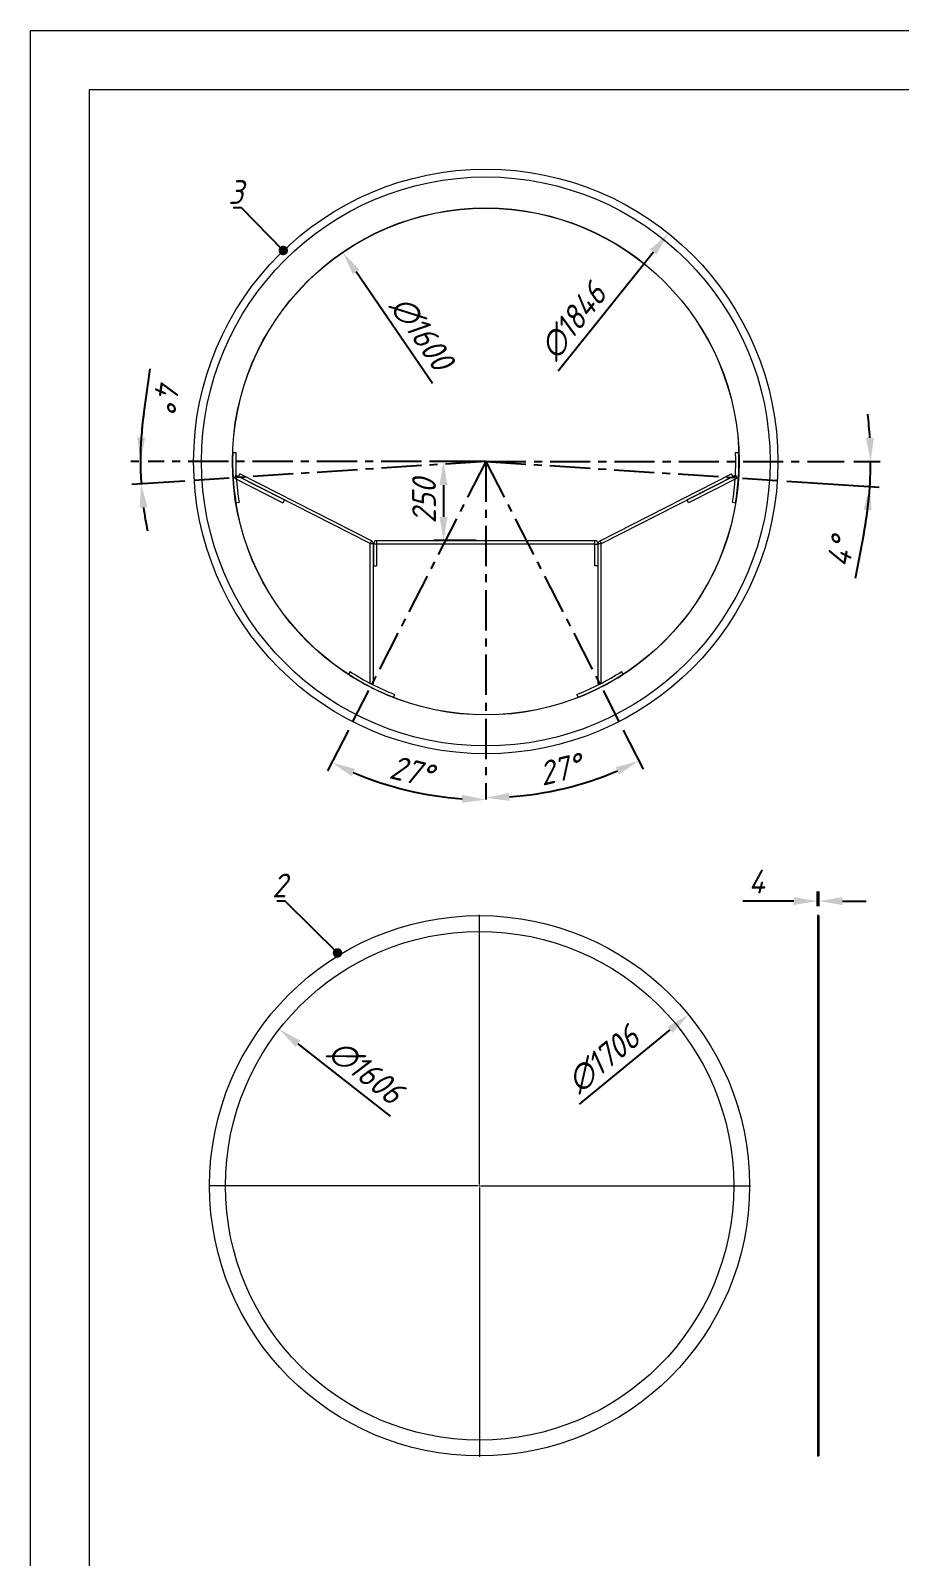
# Model space of a CAD drawing. Header units: millimetres. Extents: x 1058 to 11362, y -1423 to 10005.
# Drawn here: x 1058 to 3804, y 5186 to 10005 of the extents above; entities that cross this region are included whole.
import ezdxf

# ---------------------------------------------------------------- set-up
doc = ezdxf.new("R2010")
doc.units = ezdxf.units.MM
doc.header["$LTSCALE"] = 10
doc.header["$PDSIZE"] = -1
doc.linetypes.add('CENTERX2', pattern=[20.32, 12.7, -2.54, 2.54, -2.54])
doc.linetypes.add('SLD-Solid', pattern=[0])
doc.styles.add('GENISO', font='geniso.shx', dxfattribs={"oblique": 15})
doc.dimstyles.new('Scale', dxfattribs={"dimscale": 30, "dimtxt": 2.5, "dimasz": 2.5, "dimexe": 1, "dimexo": 1, "dimgap": 0.8, "dimtad": 1, "dimdec": 0, "dimzin": 0, "dimtxsty": 'GENISO', "dimcen": 2.5, "dimclrd": 1, "dimclre": 1, "dimclrt": 256, "dimadec": 0, "dimazin": 0, "dimtfac": 1, "dimtdec": 0, "dimtmove": 0, "dimatfit": 3, "dimfxl": 1, "dimtzin": 0, "dimlwd": -1, "dimlwe": -1, "dimarcsym": 0})
doc.dimstyles.new('Scale 1B5', dxfattribs={"dimscale": 30, "dimtxt": 2.5, "dimasz": 2.5, "dimexe": 1, "dimexo": 1, "dimgap": 0.8, "dimtad": 1, "dimdec": 0, "dimlfac": 0.2, "dimzin": 0, "dimtxsty": 'GENISO', "dimcen": 2.5, "dimclrd": 1, "dimclre": 1, "dimclrt": 256, "dimadec": 0, "dimazin": 0, "dimtfac": 1, "dimtdec": 0, "dimtmove": 0, "dimatfit": 3, "dimfxl": 1, "dimtzin": 0, "dimlwd": -1, "dimlwe": -1, "dimarcsym": 0})

# ---------------------------------------------------------------- blocks, each defined once
blk = doc.blocks.new('SW_CENTERMARKSYMBOL_12')
at = {"color": 0, "linetype": 'Continuous', "lineweight": 0}
for p, q in [((0, 0.1), (0, 17.11)), ((-0.1, 0), (-17.11, 0)), ((0, 0), (-0.05, 0)), ((0, 0), (0, 0.05)), ((0, 0), (0, -0.05)), ((0, 0), (0.05, 0)), ((0.1, 0), (17.11, 0)), ((0, -0.1), (0, -17.11))]:
    blk.add_line(p, q, dxfattribs=at)
blk = doc.blocks.new('*D18')
at = {"color": 1, "transparency": 16777216}
for p, q in [((2466.5, 8643.8), (2332.9, 8643.8)), ((2362.9, 8568.8), (2362.9, 8468.8)), ((2466.5, 8393.8), (2332.9, 8393.8))]:
    blk.add_line(p, q, dxfattribs=at)
at = {"color": 1, "linetype": 'CENTERX2', "transparency": 16777216}
for points in [[(2350.4, 8568.8), (2375.4, 8568.8), (2362.9, 8643.8)], [(2350.4, 8468.8), (2375.4, 8468.8), (2362.9, 8393.8)]]:
    blk.add_solid(points, dxfattribs=at)
at = {"layer": 'Defpoints', "color": 0, "linetype": 'CENTERX2', "transparency": 16777216}
for p in [(2496.5, 8643.8), (2362.9, 8393.8), (2496.5, 8393.8)]:
    blk.add_point(p, dxfattribs=at)
at = {"linetype": 'CENTERX2', "transparency": 16777216, "insert": (2301.4, 8518.8), "char_height": 75, "attachment_point": 5, "rotation": 90, "style": 'GENISO'}
blk.add_mtext('250', dxfattribs=at)
blk = doc.blocks.new('*D19')
at = {"color": 1, "transparency": 16777216}
blk.add_line((2328.2, 8889.7), (2087.1, 9242.1), dxfattribs=at)
blk.add_solid([(2097.4, 9249.2), (2076.8, 9235.1), (2044.8, 9304)], dxfattribs=at)
at = {"layer": 'Defpoints', "color": 0, "transparency": 16777216}
for p in [(2044.8, 9304), (2948.3, 7983.5)]:
    blk.add_point(p, dxfattribs=at)
at = {"transparency": 16777216, "insert": (2293.7, 9049.1), "char_height": 75, "attachment_point": 5, "rotation": 304.3804, "style": 'GENISO'}
blk.add_mtext('∅1600', dxfattribs=at)
blk = doc.blocks.new('*D20')
at = {"color": 1, "transparency": 16777216}
blk.add_line((2725.3, 8929.6), (3026.4, 9305.8), dxfattribs=at)
blk.add_solid([(3016.7, 9313.6), (3036.2, 9298), (3073.3, 9364.4)], dxfattribs=at)
at = {"layer": 'Defpoints', "color": 0, "transparency": 16777216}
for p in [(3073.3, 9364.4), (1919.7, 7923.2)]:
    blk.add_point(p, dxfattribs=at)
at = {"transparency": 16777216, "insert": (2772, 9086.4), "char_height": 75, "attachment_point": 5, "rotation": 51.325, "style": 'GENISO'}
blk.add_mtext('∅1846', dxfattribs=at)
blk = doc.blocks.new('*D21')
at = {"color": 1, "transparency": 16777216}
for p, q in [((3659, 8643.8), (3742.5, 8643.8)), ((3447.5, 8582), (3739.8, 8563)), ((3691, 8416.2), (3663.9, 8274.2))]:
    blk.add_line(p, q, dxfattribs=at)
for start, end in [(3.5346, 7.0692), (356.2846, 0), (349.2121, 356.2846), (349.2155, 352.75)]:
    blk.add_arc((2496.5, 8643.8), 1215.9, start, end, dxfattribs=at)
for points in [[(3722.6, 8719.1), (3697.7, 8718.4), (3712.5, 8643.8)], [(3690.3, 8491.5), (3715.2, 8489.1), (3709.9, 8565)]]:
    blk.add_solid(points, dxfattribs=at)
at = {"layer": 'Defpoints', "color": 0, "transparency": 16777216}
for p in [(2496.5, 8643.8), (2496.5, 8643.8), (3629, 8643.8), (3417.6, 8584), (3712.2, 8617.5)]:
    blk.add_point(p, dxfattribs=at)
at = {"transparency": 16777216, "insert": (3617, 8356.7), "char_height": 75, "attachment_point": 5, "rotation": 79.2121, "style": 'GENISO'}
blk.add_mtext('4°', dxfattribs=at)
blk = doc.blocks.new('*D22')
at = {"color": 1, "transparency": 16777216}
for p, q in [((1415.9, 8793.4), (1435.7, 8936.6)), ((1399.9, 8643.8), (1375.5, 8643.8)), ((1545.5, 8582), (1377.9, 8571.1))]:
    blk.add_line(p, q, dxfattribs=at)
for start, end in [(172.116, 180), (172.1207, 176.0603), (180, 183.7154), (187.655, 191.5947)]:
    blk.add_arc((2496.5, 8643.8), 1091, start, end, dxfattribs=at)
for points in [[(1420.6, 8718.3), (1395.6, 8719.2), (1405.5, 8643.8)], [(1402.8, 8497.2), (1427.7, 8499.7), (1407.8, 8573.1)]]:
    blk.add_solid(points, dxfattribs=at)
at = {"layer": 'Defpoints', "color": 0, "transparency": 16777216}
for p in [(1429.9, 8643.8), (2496.5, 8643.8), (2496.5, 8643.8), (1406.6, 8596.6), (1575.5, 8584)]:
    blk.add_point(p, dxfattribs=at)
at = {"transparency": 16777216, "insert": (1486.7, 8856.6), "char_height": 75, "attachment_point": 5, "rotation": 262.116, "style": 'GENISO'}
blk.add_mtext('4°', dxfattribs=at)
blk = doc.blocks.new('*D23')
at = {"color": 1, "transparency": 16777216}
blk.add_line((2930.8, 7795.5), (2994, 7671.9), dxfattribs=at)
blk.add_arc((2496.5, 8643.8), 1061.8, 274.0478, 293.0592, dxfattribs=at)
for points in [[(2907.1, 7678.1), (2917.7, 7655.5), (2980.3, 7698.6)], [(2571.9, 7572.1), (2571, 7597.1), (2496.5, 7581.9)]]:
    blk.add_solid(points, dxfattribs=at)
at = {"layer": 'Defpoints', "color": 0, "transparency": 16777216}
for p in [(2496.5, 8643.8), (2496.5, 8643.8), (2917.1, 7822.2), (2496.5, 7576.1), (2663.3, 7595.1)]:
    blk.add_point(p, dxfattribs=at)
at = {"transparency": 16777216, "insert": (2730.9, 7671.3), "char_height": 75, "attachment_point": 5, "rotation": 13.5535, "style": 'GENISO'}
blk.add_mtext('27°', dxfattribs=at)
blk = doc.blocks.new('*D24')
at = {"color": 1, "transparency": 16777216}
blk.add_line((2062.3, 7795.5), (1996.3, 7666.6), dxfattribs=at)
blk.add_arc((2496.5, 8643.8), 1067.7, 246.9185, 265.9745, dxfattribs=at)
for points in [[(2072.6, 7650.2), (2083.2, 7672.9), (2010, 7693.3)], [(2422, 7591.2), (2421.1, 7566.2), (2496.5, 7576.1)]]:
    blk.add_solid(points, dxfattribs=at)
at = {"layer": 'Defpoints', "color": 0, "transparency": 16777216}
for p in [(2496.5, 8643.8), (2496.5, 8643.8), (2075.9, 7822.2), (2165.3, 7628.7), (2496.5, 7576.1)]:
    blk.add_point(p, dxfattribs=at)
at = {"transparency": 16777216, "insert": (2260.7, 7665.6), "char_height": 75, "attachment_point": 5, "rotation": 346.4465, "style": 'GENISO'}
blk.add_mtext('27°', dxfattribs=at)
blk = doc.blocks.new('*D25')
at = {"color": 1, "transparency": 16777216}
blk.add_line((2195.4, 6576.7), (1903.3, 6805), dxfattribs=at)
blk.add_solid([(1911, 6814.9), (1895.6, 6795.2), (1844.2, 6851.2)], dxfattribs=at)
at = {"layer": 'Defpoints', "color": 0, "transparency": 16777216}
for p in [(1844.2, 6851.2), (3109.6, 5862.3)]:
    blk.add_point(p, dxfattribs=at)
at = {"transparency": 16777216, "insert": (2116.8, 6716.3), "char_height": 75, "attachment_point": 5, "rotation": 321.9927, "style": 'GENISO'}
blk.add_mtext('∅1606', dxfattribs=at)
blk = doc.blocks.new('*D26')
at = {"color": 1, "transparency": 16777216}
blk.add_line((2792.1, 6614.6), (3079.1, 6849.4), dxfattribs=at)
blk.add_solid([(3071.2, 6859.1), (3087, 6839.7), (3137.1, 6896.9)], dxfattribs=at)
at = {"layer": 'Defpoints', "color": 0, "transparency": 16777216}
for p in [(3137.1, 6896.9), (1816.7, 5816.6)]:
    blk.add_point(p, dxfattribs=at)
at = {"transparency": 16777216, "insert": (2867.6, 6755.9), "char_height": 75, "attachment_point": 5, "rotation": 39.2875, "style": 'GENISO'}
blk.add_mtext('∅1706', dxfattribs=at)
blk = doc.blocks.new('*D27')
at = {"color": 1, "transparency": 16777216}
for p, q in [((3544.5, 7239.8), (3544.5, 7285.7)), ((3548.5, 7239.8), (3548.5, 7285.7)), ((3469.5, 7255.7), (3309, 7255.7)), ((3548.5, 7255.7), (3544.5, 7255.7)), ((3623.5, 7255.7), (3698.5, 7255.7))]:
    blk.add_line(p, q, dxfattribs=at)
for points in [[(3469.5, 7268.2), (3469.5, 7243.2), (3544.5, 7255.7)], [(3623.5, 7268.2), (3623.5, 7243.2), (3548.5, 7255.7)]]:
    blk.add_solid(points, dxfattribs=at)
at = {"layer": 'Defpoints', "color": 0, "transparency": 16777216}
for p in [(3544.5, 7255.7), (3544.5, 7209.8), (3548.5, 7209.8)]:
    blk.add_point(p, dxfattribs=at)
at = {"transparency": 16777216, "insert": (3351.7, 7317.2), "char_height": 75, "attachment_point": 5, "style": 'GENISO'}
blk.add_mtext('4', dxfattribs=at)

msp = doc.modelspace()

# ---------------------------------------------------------------- linework, layer by layer
at = {"linetype": 'CENTERX2'}
for q in [(1429.9, 8643.8), (1575.5, 8584), (2075.9, 7822.2), (3629, 8643.8), (2496.5, 7576.1), (2917.1, 7822.2), (3417.6, 8584)]:
    msp.add_line((2496.5, 8643.8), q, dxfattribs=at)
at = {"color": 3, "lineweight": 13}
for p, q in [((1697, 8672), (1707, 8671.7)), ((3286, 8671.7), (3296, 8672)), ((1706.9, 8600.4), (1702.4, 8591.5)), ((1702.4, 8591.5), (1855.7, 8513.4)), ((1706.9, 8600.4), (1860.2, 8522.3)), ((1719.7, 8605.1), (1715.1, 8596.2)), ((2131.1, 8384.3), (1715.1, 8596.2)), ((2135.7, 8393.2), (1719.7, 8605.1)), ((2857.4, 8393.2), (3273.3, 8605.1)), ((2861.9, 8384.3), (3277.9, 8596.2)), ((3286.1, 8600.4), (3132.8, 8522.3)), ((3290.6, 8591.5), (3137.4, 8513.4)), ((3277.9, 8596.2), (3273.3, 8605.1)), ((3290.6, 8591.5), (3286.1, 8600.4)), ((1717.2, 8514), (1707.4, 8512.4)), ((1860.2, 8522.3), (1855.7, 8513.4)), ((3137.4, 8513.4), (3132.8, 8522.3)), ((3285.6, 8512.4), (3275.8, 8514)), ((2135.7, 8393.2), (2131.1, 8384.3)), ((2152.2, 8383.8), (2152.2, 8393.8)), ((2152.2, 8393.8), (2840.8, 8393.8)), ((2840.8, 8383.8), (2840.8, 8393.8)), ((2861.9, 8384.3), (2857.4, 8393.2)), ((2131.5, 7941.8), (2131.5, 8383.6)), ((2141.5, 8383.6), (2131.5, 8383.6)), ((2141.5, 7941.8), (2141.5, 8383.6)), ((2151.5, 8383), (2141.5, 8383)), ((2141.5, 8383), (2141.5, 8313.8)), ((2151.5, 8383), (2151.5, 8313.8)), ((2152.2, 8383.8), (2840.8, 8383.8)), ((2841.5, 8383), (2851.5, 8383)), ((2841.5, 8313.8), (2841.5, 8383)), ((2861.5, 8383.6), (2851.5, 8383.6)), ((2851.5, 7941.8), (2851.5, 8383.6)), ((2851.5, 8313.8), (2851.5, 8383)), ((2861.5, 7941.8), (2861.5, 8383.6)), ((2141.5, 8313.8), (2151.5, 8313.8)), ((2851.5, 8313.8), (2841.5, 8313.8)), ((2068, 7980.1), (2062.6, 7971.7)), ((2930.4, 7971.7), (2925, 7980.1)), ((2141.5, 7941.8), (2131.5, 7941.8)), ((2205, 7898.8), (2208.7, 7908.1)), ((2784.4, 7908.1), (2788, 7898.8)), ((2861.5, 7941.8), (2851.5, 7941.8)), ((3548.5, 7209.8), (3544.5, 7209.8)), ((3544.5, 7209.8), (3544.5, 5503.8)), ((3548.5, 7209.8), (3548.5, 5503.8)), ((3544.5, 5503.8), (3548.5, 5503.8))]:
    msp.add_line(p, q, dxfattribs=at)
at = {"color": 7, "linetype": 'SLD-Solid', "lineweight": 0}
for points in [[(1058.1, 10004.5), (11361.8, 10004.5), (11361.8, 2754.7), (1058.1, 2754.7)], [(1244.3, 9818.3), (11175.6, 9818.3), (11175.6, 2940.9), (1244.3, 2940.9)]]:
    msp.add_lwpolyline(points, close=True, dxfattribs=at)
at = {"color": 3, "lineweight": 13}
for centre, radius in [((2496.5, 8643.8), 923), ((2496.5, 8643.8), 898.4), ((2496.5, 8643.8), 800.5), ((2496.5, 8643.8), 800), ((2476.9, 6356.8), 853), ((2476.9, 6356.8), 803)]:
    msp.add_circle(centre, radius, dxfattribs=at)
for centre, radius, start, end in [((2496.5, 8643.8), 800, 177.9762, 189.4546), ((2496.5, 8643.8), 790, 177.9762, 189.4546), ((2496.5, 8643.8), 790, 350.5454, 2.0238), ((2496.5, 8643.8), 800, 350.5454, 2.0238), ((2130.8, 8383.6), 0.737, 0, 63), ((2130.8, 8383.6), 10.7, 0, 63), ((2152.2, 8383), 10.7, 90, 180), ((2840.8, 8383), 10.7, 0, 90), ((2862.2, 8383.6), 10.7, 117, 180), ((2862.2, 8383.6), 0.737, 117, 180), ((2152.2, 8383), 0.737, 90, 180), ((2840.8, 8383), 0.737, 0, 90), ((2496.5, 8643.8), 800, 237.1538, 248.6321), ((2496.5, 8643.8), 790, 237.1538, 248.6321), ((2496.5, 8643.8), 790, 291.3679, 302.8462), ((2496.5, 8643.8), 800, 291.3679, 302.8462)]:
    msp.add_arc(centre, radius, start, end, dxfattribs=at)

# ---------------------------------------------------------------- block references
at = {"color": 3, "lineweight": 13, "xscale": 50.00000000027104, "yscale": 50.00000000027104, "zscale": 50.00000000027104}
msp.add_blockref('SW_CENTERMARKSYMBOL_12', (2476.9, 6356.8), dxfattribs=at)

# ---------------------------------------------------------------- texts
at = {"char_height": 75, "attachment_point": 5, "style": 'GENISO'}
for s, insert in [('3', (1706.5, 9494.5)), ('2', (1844.5, 7305))]:
    msp.add_mtext(s, dxfattribs=dict(at, insert=insert))

# ---------------------------------------------------------------- dimensions: what is measured, and where the dimension line sits
for p1, p2, picture, middle in [((1919.7, 7923.2), (3073.3, 9364.4), '*D20', (2820, 9048)), ((2948.3, 7983.5), (2044.8, 9304), '*D19', (2242.9, 9014.4)), ((1816.7, 5816.6), (3137.1, 6896.9), '*D26', (2906.6, 6708.3)), ((3109.6, 5862.3), (1844.2, 6851.2), '*D25', (2078.9, 6667.8))]:
    dim = msp.add_diameter_dim_2p(p1=p1, p2=p2, dimstyle='Scale')
    dim.commit()
    dim.dimension.update_dxf_attribs({"geometry": picture, "text_midpoint": middle, "dimtype": 163})
for base, line1, line2, picture, middle in [((1406.6, 8596.6), ((2496.5, 8643.8), (1429.9, 8643.8)), ((2496.5, 8643.8), (1575.5, 8584)), '*D22', (1486.7, 8856.6)), ((3712.2, 8617.5), ((2496.5, 8643.8), (3629, 8643.8)), ((2496.5, 8643.8), (3417.6, 8584)), '*D21', (3617, 8356.7)), ((2165.3, 7628.7), ((2496.5, 8643.8), (2075.9, 7822.2)), ((2496.5, 8643.8), (2496.5, 7576.1)), '*D24', (2260.7, 7665.6)), ((2663.3, 7595.1), ((2496.5, 8643.8), (2496.5, 7576.1)), ((2496.5, 8643.8), (2917.1, 7822.2)), '*D23', (2730.9, 7671.3))]:
    dim = msp.add_angular_dim_2l(base=base, line1=line1, line2=line2, dimstyle='Scale')
    dim.commit()
    dim.dimension.update_dxf_attribs({"geometry": picture, "text_midpoint": middle})
at = {"linetype": 'CENTERX2'}
dim = msp.add_linear_dim(base=(2362.9, 8393.8), p1=(2496.5, 8643.8), p2=(2496.5, 8393.8), angle=90, dimstyle='Scale', dxfattribs=at)
dim.commit()
dim.dimension.update_dxf_attribs({"geometry": '*D18', "text_midpoint": (2301.4, 8518.8)})
dim = msp.add_linear_dim(base=(3544.5, 7255.7), p1=(3548.5, 7209.8), p2=(3544.5, 7209.8), dimstyle='Scale')
dim.commit()
dim.dimension.update_dxf_attribs({"geometry": '*D27', "text_midpoint": (3351.7, 7317.2)})

# ---------------------------------------------------------------- leaders
for points in [[(1856.7, 9310), (1724.4, 9444.7), (1697.9, 9444.7)], [(2028.1, 7092), (1862.4, 7255.2), (1835.9, 7255.2)]]:
    msp.add_leader(points, dimstyle='Scale 1B5', override={"dimasz": 1, "dimldrblk": 'Dot'})

doc.saveas('drawing.dxf')
